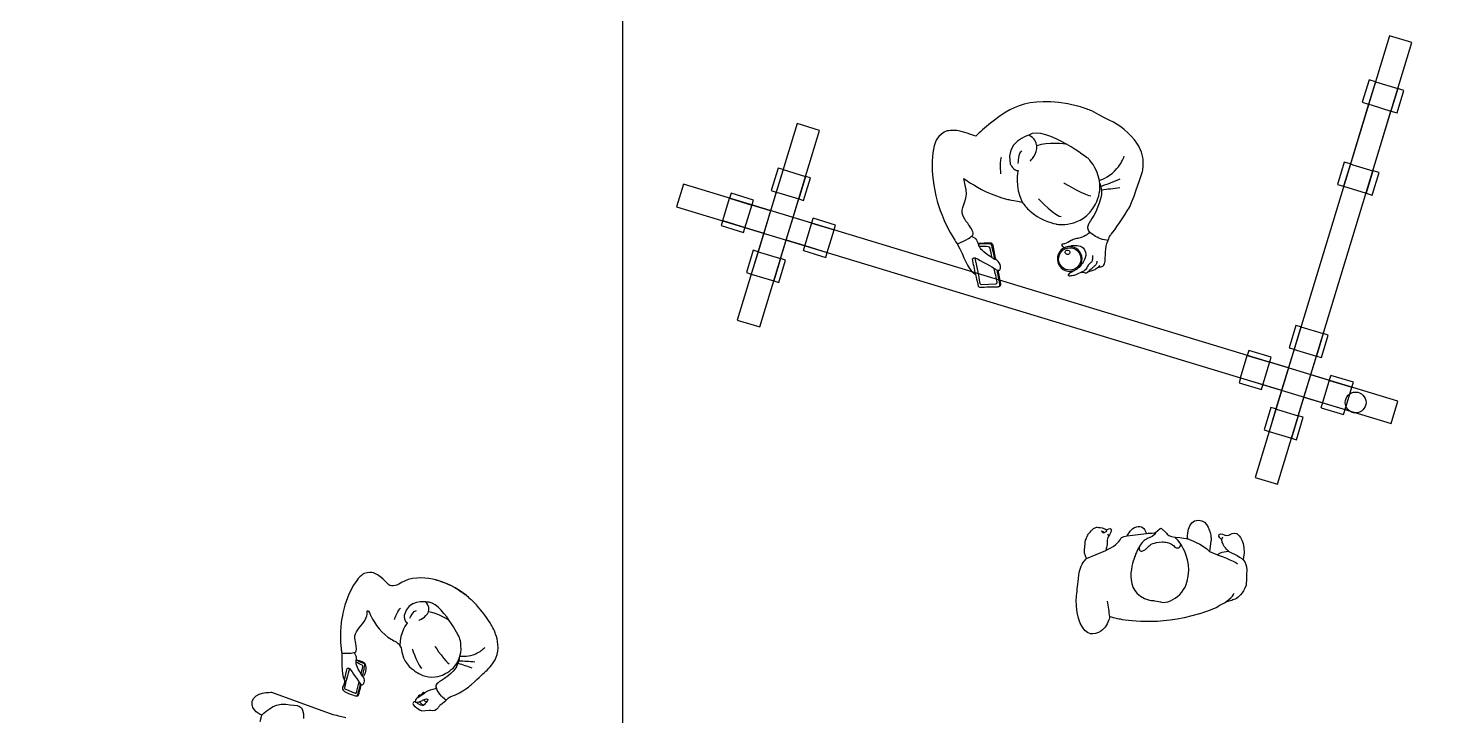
# Model space of a CAD drawing. Header units: millimetres. Extents: x 13722 to 114356, y -17117 to 61088.
# Drawn here: x 67890 to 73308, y 17929 to 20574 of the extents above; entities that cross this region are included whole.
import ezdxf

# ---------------------------------------------------------------- set-up
doc = ezdxf.new("R2010")
doc.units = ezdxf.units.MM
for name, color, linetype in [('01', 3, 'Continuous'), ('02', 250, 'Continuous'), ('03', 8, 'Continuous'), ('0_CUT', 250, 'Continuous'), ('Toffu_Outline', 8, 'Continuous')]:
    doc.layers.add(name, color=color, linetype=linetype)

# ---------------------------------------------------------------- blocks, each defined once
blk = doc.blocks.new('2r2')
at = {"layer": 'Toffu_Outline'}
for points, knots in [([(91280.8, -1453.1), (91280.8, -1453.1), (91280.8, -1453.1), (91280.8, -1453.1), (91076.3, -1401.5), (90998.4, -1480.6), (90947.1, -1519.4), (90925.3, -1535.8), (90906.7, -1552.6), (90890.9, -1568.7), (90873.8, -1562.6), (90859.2, -1558.1), (90848.1, -1554.9), (90826.6, -1548.7), (90818.8, -1547.5), (90812.1, -1547), (90798.6, -1546), (90787.5, -1547.4), (90779.9, -1548.8), (90779.9, -1548.8), (90762.5, -1555.5), (90748.1, -1570.1), (90718.5, -1599.9), (90711.5, -1709.1), (90742.3, -1818.6), (90747.3, -1836.4), (90765.8, -1898.4), (90805.5, -1962.6), (90812.5, -1974), (90812.7, -1973.3), (90818.4, -1982.9), (90850.1, -2036.8), (90852.4, -2073.4), (90887.6, -2099.2), (90888.5, -2099.8), (90889.2, -2100.3), (90889.6, -2100.6), (90889.7, -2101.4), (90897.5, -2136.6), (90897.7, -2137.4), (90897.7, -2137.5), (90898.3, -2140.3), (90898.9, -2143.3), (90899.8, -2147), (90903.2, -2149.7), (90907.1, -2149.6), (90930.2, -2149), (90953.4, -2148.4), (90976.5, -2147.8)], [0, 0, 0, 0, 1, 1, 1, 2, 2, 2, 3, 3, 3, 4, 4, 4, 5, 5, 5, 6, 6, 6, 7, 7, 7, 8, 8, 8, 9, 9, 9, 10, 10, 10, 11, 11, 11, 12, 12, 12, 13, 13, 13, 14, 14, 14, 15, 15, 15, 16, 16, 16, 16]), ([(91355, -2077.1), (91358.9, -2074.9), (91362.8, -2072.9), (91367.3, -2071.8), (91369.9, -2071.1), (91372.6, -2070.8), (91374.9, -2070.2), (91377.7, -2069.4), (91379.8, -2068.2), (91381.4, -2066.5), (91388.2, -2059.4), (91387.8, -2042.9), (91388.4, -2025.7), (91388.8, -2010.6), (91390, -1994.9), (91394.1, -1981.7), (91394.8, -1979.1), (91396.8, -1975.7), (91399, -1970.3), (91399.5, -1969), (91400.1, -1967.6), (91400.6, -1966), (91402.2, -1961.3), (91402.8, -1959), (91404.6, -1955.2), (91407.7, -1949.1), (91411.5, -1945.2), (91412.5, -1944.2), (91421.3, -1934.8), (91462.1, -1875.6), (91480.6, -1843.4), (91480.6, -1843.4), (91493.6, -1820.6), (91531, -1704.5), (91533.7, -1691.8), (91536.1, -1672.7), (91532.3, -1650.5), (91527.9, -1624.6), (91514.9, -1593.6), (91475.2, -1555.7), (91434.8, -1517.1), (91413, -1515.3), (91336.6, -1472), (91324, -1466.7), (91309.4, -1461.2), (91293.1, -1456.1), (91293.1, -1456.1), (91283.2, -1453.2), (91283.2, -1453.2)], [0, 0, 0, 0, 1, 1, 1, 2, 2, 2, 3, 3, 3, 4, 4, 4, 5, 5, 5, 6, 6, 6, 7, 7, 7, 8, 8, 8, 9, 9, 9, 10, 10, 10, 11, 11, 11, 12, 12, 12, 13, 13, 13, 14, 14, 14, 15, 15, 15, 16, 16, 16, 16]), ([(91239.6, -1599.9), (91187.7, -1570), (91125.2, -1543.3), (91094.1, -1565), (91094.1, -1565), (91001.5, -1590.4), (91022.5, -1674.8), (91022.5, -1674.8), (91036.4, -1705.1), (91053, -1701.3), (91053, -1701.3), (91037.7, -1763.6), (91068.8, -1822.2)], [0, 0, 0, 0, 1, 1, 1, 2, 2, 2, 3, 3, 3, 4, 4, 4, 4]), ([(91099.3, -1665.2), (91099.3, -1665.2), (91127.9, -1636.1), (91125.1, -1605.8), (91123.9, -1591.6), (91115.6, -1577), (91094.1, -1565)], [0, 0, 0, 0, 1, 1, 1, 2, 2, 2, 2]), ([(91239.6, -1599.9), (91239.6, -1599.9), (91239.6, -1599.9), (91239.6, -1599.9), (91237.4, -1599.6), (91164.4, -1589.8), (91125.1, -1605.8)], [0, 0, 0, 0, 1, 1, 1, 2, 2, 2, 2]), ([(91367, -1750), (91366.7, -1746.3), (91366.2, -1742.8), (91365.6, -1739.3), (91365.6, -1739.3), (91365.6, -1739.3), (91365.6, -1739.3), (91357, -1688.7), (91323.1, -1655.2), (91323.1, -1655.2), (91323.1, -1655.2), (91285.5, -1626.3), (91239.6, -1599.9)], [0, 0, 0, 0, 1, 1, 1, 2, 2, 2, 3, 3, 3, 4, 4, 4, 4]), ([(91365.6, -1739.3), (91380, -1734.4), (91408.7, -1722.3), (91432.9, -1693.8), (91448.2, -1675.9), (91456.4, -1657.9), (91460.8, -1645.5)], [0, 0, 0, 0, 1, 1, 1, 2, 2, 2, 2]), ([(90899.6, -1980.4), (90894.5, -1967.8), (90891.9, -1965.2), (90891.9, -1965.2), (90888.4, -1961.7), (90883.5, -1959.3), (90879.1, -1957.1), (90878.3, -1956.7), (90873.2, -1954.1), (90873.2, -1954.1), (90874.5, -1953.6), (90876.7, -1952.5), (90878.3, -1950.3), (90880.5, -1947.1), (90880.2, -1943.6), (90880.1, -1942.1), (90879.2, -1930.3), (90862.2, -1907.6), (90857.1, -1900.6), (90857.1, -1900.6), (90850.3, -1894.8), (90841.7, -1876), (90827.3, -1844.5), (90860, -1824.2), (90853.7, -1775.1), (90853.7, -1775.1), (90853.6, -1774.9), (90844.4, -1732.1), (90850.4, -1736.2), (90859.4, -1742.2), (90870.6, -1749), (90900.9, -1767.6), (90951.1, -1798.3), (91014.1, -1811.8), (91014.1, -1811.8), (91014.2, -1811.9), (91068.8, -1822.2), (91076.2, -1832.9), (91085.8, -1844.8), (91098.4, -1856.4), (91135, -1889.9), (91175.6, -1901.9), (91198.6, -1906.6), (91198.6, -1906.6), (91298.2, -1928.3), (91350, -1830.6), (91365.4, -1801.5), (91369.3, -1774.2), (91367.1, -1750.1), (91367.5, -1751.2), (91367.8, -1752.3), (91368.2, -1753.4), (91369.2, -1756.7), (91370.1, -1759.9), (91370.8, -1763), (91373.9, -1775.9), (91373.8, -1786.3), (91373.1, -1793.7), (91369.1, -1836), (91333.8, -1890.8), (91328, -1899.8), (91325.2, -1904.1), (91317.2, -1916.2), (91321, -1927.5), (91322.2, -1931.1), (91324.2, -1933.6), (91325.5, -1935), (91325.5, -1935), (91329, -1938.3), (91329, -1938.3)], [0, 0, 0, 0, 1, 1, 1, 2, 2, 2, 3, 3, 3, 4, 4, 4, 5, 5, 5, 6, 6, 6, 7, 7, 7, 8, 8, 8, 9, 9, 9, 10, 10, 10, 11, 11, 11, 12, 12, 12, 13, 13, 13, 14, 14, 14, 15, 15, 15, 16, 16, 16, 17, 17, 17, 18, 18, 18, 19, 19, 19, 20, 20, 20, 21, 21, 21, 22, 22, 22, 23, 23, 23, 23]), ([(91329.3, -1938.6), (91324.2, -1943.3), (91319.4, -1946.7), (91315.8, -1949), (91311.8, -1951.5), (91301.9, -1957.5), (91291, -1960.4), (91288, -1961.2), (91285.1, -1961.7), (91282.2, -1962.1), (91279.1, -1962.5), (91276.1, -1962.7), (91273.1, -1963.3), (91267.4, -1964.6), (91262.2, -1967.5), (91257, -1970.5), (91248.6, -1975.4), (91240.2, -1980.7), (91231.4, -1982.5), (91229.5, -1983), (91227.5, -1983.2), (91225.3, -1983.6), (91223.7, -1983.8), (91221.9, -1984.1), (91221.1, -1985.1), (91219.6, -1986.8), (91221.4, -1990.7), (91223.6, -1993), (91225.2, -1994.7), (91227, -1995.6), (91229, -1996.2), (91230.6, -1996.6), (91232.2, -1996.7), (91233.9, -1996.8), (91219.1, -2002.8), (91207.7, -2016.2), (91204.9, -2033.3), (91200.6, -2059.3), (91218, -2083.8), (91243.7, -2088.1), (91252.8, -2089.6), (91261.7, -2088.4), (91269.7, -2085), (91268.5, -2085.9), (91267.2, -2086.7), (91266, -2087.5), (91261.6, -2090.2), (91256.7, -2092.4), (91252.1, -2095.1), (91249.8, -2096.5), (91247.5, -2098.1), (91246.4, -2100.7), (91246, -2101.7), (91245.7, -2102.8), (91245.9, -2103.7), (91246.4, -2106.7), (91252.1, -2105.9), (91256.6, -2105.2), (91263.5, -2104.2), (91268, -2103.9), (91272.7, -2102.1), (91277.9, -2100.3), (91277.9, -2099.4), (91286.9, -2095.5), (91292, -2093.4), (91294.5, -2092.3), (91295.7, -2092.1), (91304.4, -2090.8), (91308.7, -2096.2), (91315.6, -2094.1), (91318.5, -2093.1), (91320.5, -2091.3), (91321.6, -2090.1), (91321.6, -2090.1), (91321.8, -2089.9), (91321.8, -2089.9), (91321.8, -2089.9), (91321.8, -2089.9), (91321.8, -2089.9), (91322.7, -2089.7), (91323.7, -2089.4), (91324.5, -2089.1), (91327.7, -2088.3), (91330.8, -2087.5), (91334.1, -2086.6), (91339.1, -2085.4), (91344.3, -2084.2), (91348.7, -2081.5), (91350.4, -2080.5), (91351.9, -2079.2), (91353.5, -2077.9), (91354, -2077.6), (91354.5, -2077.4), (91354.9, -2077.1)], [0, 0, 0, 0, 1, 1, 1, 2, 2, 2, 3, 3, 3, 4, 4, 4, 5, 5, 5, 6, 6, 6, 7, 7, 7, 8, 8, 8, 9, 9, 9, 10, 10, 10, 11, 11, 11, 12, 12, 12, 13, 13, 13, 14, 14, 14, 15, 15, 15, 16, 16, 16, 17, 17, 17, 18, 18, 18, 19, 19, 19, 20, 20, 20, 21, 21, 21, 22, 22, 22, 23, 23, 23, 24, 24, 24, 25, 25, 25, 26, 26, 26, 27, 27, 27, 28, 28, 28, 29, 29, 29, 30, 30, 30, 31, 31, 31, 31]), ([(91399, -1970.3), (91390.7, -1969.4), (91380.5, -1967.4), (91369.4, -1963.2), (91351.2, -1956.4), (91338, -1946.5), (91329.3, -1938.6), (91329.2, -1938.5), (91329.1, -1938.4), (91329, -1938.3), (91327.7, -1937.1), (91326.6, -1936.1), (91325.5, -1935)], [0, 0, 0, 0, 1, 1, 1, 2, 2, 2, 3, 3, 3, 4, 4, 4, 4]), ([(90968.2, -2045), (90966.1, -2043.9), (90964.5, -2043.2), (90963.5, -2042.8), (90963.4, -2042.5), (90962.7, -2038.9), (90962.6, -2038.5), (90960, -2026.5), (90958, -2017.4), (90957, -2013), (90955.7, -2007.1), (90953.9, -1998.7), (90951.5, -1987.7), (90950.9, -1985.1), (90948.6, -1983.2), (90945.9, -1983.2), (90933.6, -1983.4), (90900.9, -1983.6), (90900.9, -1983.6), (90900.6, -1982.9), (90900.3, -1982.2), (90900, -1981.4), (90899.9, -1981.1), (90899.8, -1980.8), (90899.6, -1980.4)], [0, 0, 0, 0, 1, 1, 1, 2, 2, 2, 3, 3, 3, 4, 4, 4, 5, 5, 5, 6, 6, 6, 7, 7, 7, 8, 8, 8, 8]), ([(90968.2, -2045), (90964.3, -2026), (90960.5, -2007.1), (90956.6, -1988.2), (90955.5, -1983.4), (90951.3, -1980), (90946.4, -1980.1), (90930.9, -1980.6), (90915.5, -1981), (90900, -1981.4)], [0, 0, 0, 0, 1, 1, 1, 2, 2, 2, 3, 3, 3, 3]), ([(90952.8, -2036.3), (90952.5, -2036.2), (90952.2, -2036), (90951.9, -2035.8), (90914.8, -2012.7), (90907.9, -2000.7), (90905.4, -1995.7), (90905, -1995), (90904.6, -1994.2), (90904.2, -1993.2), (90903.1, -1990.8), (90901.9, -1987.6), (90900.9, -1983.6)], [0, 0, 0, 0, 1, 1, 1, 2, 2, 2, 3, 3, 3, 4, 4, 4, 4]), ([(90952.8, -2036.4), (90952.8, -2036.4), (90952.8, -2036.3), (90952.8, -2036.3), (90950.2, -2024), (90947.7, -2011.7), (90945.1, -1999.4), (90944.5, -1996.3), (90941.8, -1994), (90938.6, -1993.9), (90927.1, -1993.7), (90915.6, -1993.5), (90904.2, -1993.2)], [0, 0, 0, 0, 1, 1, 1, 2, 2, 2, 3, 3, 3, 4, 4, 4, 4]), ([(91258.6, -1998.5), (91235.3, -1994.6), (91213.3, -2010.6), (91209.4, -2034), (91205.6, -2057.5), (91221.3, -2079.7), (91244.5, -2083.5), (91267.7, -2087.3), (91289.7, -2071.4), (91293.6, -2048), (91297.5, -2024.5), (91281.8, -2002.3), (91258.6, -1998.5)], [0, 0, 0, 0, 1, 1, 1, 2, 2, 2, 3, 3, 3, 4, 4, 4, 4]), ([(91281.7, -2077.6), (91281.9, -2077.4), (91282.2, -2077.2), (91282.4, -2077), (91290.5, -2069.9), (91296.2, -2060.1), (91298.1, -2048.7), (91302.4, -2022.7), (91285.1, -1998.2), (91259.3, -1993.9), (91254.9, -1993.2), (91250.6, -1993.1), (91246.5, -1993.5), (91246.5, -1993.5), (91247.4, -1993.5), (91247.4, -1993.5), (91249.3, -1992.7), (91251.3, -1991.9), (91253.3, -1991.3), (91262, -1988.7), (91271.5, -1989.1), (91280.6, -1989.9), (91284.6, -1990.4), (91288.6, -1990.8), (91292.3, -1992.1), (91297.3, -1993.8), (91301.7, -1996.9), (91305.5, -2002.2), (91308.6, -2006.5), (91311.2, -2012.2), (91312.2, -2014.3), (91312.7, -2015.4), (91312.7, -2015.4), (91312.7, -2015.4), (91313.4, -2026.4), (91313, -2028.5), (91312.6, -2030.5), (91310.4, -2039.9), (91307.1, -2047.1), (91302.8, -2053.7), (91299.3, -2059.1), (91295.1, -2064.2), (91291.9, -2069.4), (91291.8, -2069.7), (91291.6, -2070), (91291.4, -2070.2), (91289.3, -2073.4), (91285.9, -2075.2), (91282.4, -2077)], [0, 0, 0, 0, 1, 1, 1, 2, 2, 2, 3, 3, 3, 4, 4, 4, 5, 5, 5, 6, 6, 6, 7, 7, 7, 8, 8, 8, 9, 9, 9, 10, 10, 10, 11, 11, 11, 12, 12, 12, 13, 13, 13, 14, 14, 14, 15, 15, 15, 16, 16, 16, 16]), ([(90889.6, -2100.6), (90885.5, -2080.7), (90881.6, -2060.7), (90877.6, -2040.8), (90878.5, -2039.5), (90880, -2037.9), (90882.3, -2037.2), (90884.1, -2036.5), (90885.9, -2036.7), (90887.3, -2037), (90888.2, -2037.2), (90889, -2037.5), (90889.6, -2037.7), (90905, -2043.6), (90961.3, -2077.3), (90961.3, -2077.3), (90966.2, -2080.2), (90970.1, -2082.4), (90972.4, -2083.7)], [0, 0, 0, 0, 1, 1, 1, 2, 2, 2, 3, 3, 3, 4, 4, 4, 5, 5, 5, 6, 6, 6, 6]), ([(90887.3, -2037), (90893.7, -2069.6), (90900, -2102.3), (90906.3, -2135), (90906.8, -2137.3), (90908.9, -2138.9), (90911.2, -2138.9), (90911.2, -2138.9), (90967.8, -2136.6), (90967.8, -2136.6), (90970.8, -2136.5), (90972.9, -2133.7), (90972.3, -2130.8), (90968.7, -2113), (90965, -2095.1), (90961.3, -2077.3)], [0, 0, 0, 0, 1, 1, 1, 2, 2, 2, 3, 3, 3, 4, 4, 4, 5, 5, 5, 5]), ([(90976.2, -2084.5), (90977.9, -2084.8), (90979.7, -2084.8), (90981, -2084.3), (90985.4, -2082.5), (90986.6, -2070.8), (90983.6, -2061.9), (90980.4, -2053), (90973.2, -2047.7), (90968.2, -2045)], [0, 0, 0, 0, 1, 1, 1, 2, 2, 2, 3, 3, 3, 3]), ([(91244.5, -2007.5), (91239.6, -2006.7), (91235.1, -2009.6), (91234.3, -2014.1), (91233.6, -2018.5), (91237, -2022.7), (91241.9, -2023.5), (91246.8, -2024.3), (91251.3, -2021.4), (91252.1, -2017), (91252.8, -2012.6), (91249.4, -2008.3), (91244.5, -2007.5)], [0, 0, 0, 0, 1, 1, 1, 2, 2, 2, 3, 3, 3, 4, 4, 4, 4]), ([(91338.7, -2028.2), (91338.1, -2035.7), (91338.8, -2039.1), (91338.7, -2042.3), (91338.5, -2046.4), (91337.1, -2050.3), (91334.5, -2053.3), (91332.3, -2055.9), (91329, -2057.9), (91325.7, -2061.7), (91323.7, -2063.9), (91321.7, -2066.7), (91321.7, -2066.7), (91321.7, -2066.7), (91320.4, -2068.8), (91319.1, -2071), (91315.9, -2076.4), (91313.1, -2082), (91308.4, -2085.7), (91306.5, -2087.3), (91304.4, -2088.5), (91302.2, -2089.5), (91300, -2090.5), (91297.9, -2091.3), (91295.7, -2092.1)], [0, 0, 0, 0, 1, 1, 1, 2, 2, 2, 3, 3, 3, 4, 4, 4, 5, 5, 5, 6, 6, 6, 7, 7, 7, 8, 8, 8, 8]), ([(91321.6, -2090.1), (91321.7, -2090), (91321.7, -2089.9), (91321.8, -2089.9), (91323.4, -2088.3), (91325.1, -2086.6), (91326.7, -2085.1), (91331.3, -2080.7), (91336.1, -2077.3), (91340.8, -2073.5), (91343.7, -2071.1), (91346.6, -2068.5), (91349.4, -2065.6), (91351.8, -2063.1), (91354.2, -2060.5), (91355.5, -2057.4), (91356.5, -2055.1), (91357, -2052.5), (91357.4, -2050)], [0, 0, 0, 0, 1, 1, 1, 2, 2, 2, 3, 3, 3, 4, 4, 4, 5, 5, 5, 6, 6, 6, 6]), ([(90976.5, -2147.8), (90977.5, -2147.8), (90978.5, -2147.5), (90979.3, -2147.1), (90982.1, -2145.8), (90983.8, -2142.8), (90983.2, -2139.5), (90980.9, -2127.6), (90978.6, -2115.8), (90976.3, -2103.9), (90975, -2097.1), (90973.7, -2090.4), (90972.4, -2083.7), (90972.4, -2083.7), (90974.2, -2084.2), (90976.2, -2084.5)], [0, 0, 0, 0, 1, 1, 1, 2, 2, 2, 3, 3, 3, 4, 4, 4, 5, 5, 5, 5]), ([(90979.3, -2147.1), (90979.3, -2147.1), (90980, -2146.9), (90980, -2146.9), (90980.8, -2146.7), (90983.6, -2145.7), (90985.4, -2142.7), (90987.2, -2140), (90986.9, -2137.3), (90986.9, -2136.5), (90983.3, -2119.1), (90979.8, -2101.8), (90976.2, -2084.5)], [0, 0, 0, 0, 1, 1, 1, 2, 2, 2, 3, 3, 3, 4, 4, 4, 4]), ([(91354.8, -2077.2), (91354.8, -2077.2), (91354.9, -2077.2), (91354.9, -2077.1), (91354.9, -2077.1), (91355, -2077.1), (91355, -2077.1), (91357.4, -2075.2), (91359.8, -2073.2), (91362.2, -2071.3), (91364, -2069.7), (91365.8, -2068.1), (91367.7, -2066.5)], [0, 0, 0, 0, 1, 1, 1, 2, 2, 2, 3, 3, 3, 4, 4, 4, 4])]:
    blk.add_open_spline(points, degree=3, knots=knots, dxfattribs=at)
for points in [[(91053.8, -1674.3), (91053.8, -1674.3), (91053.9, -1630.7), (91067.4, -1624.7)], [(90986.7, -1713.6), (90986.7, -1713.6), (90982.6, -1653.9), (90989.4, -1650.1)], [(91370.8, -1763), (91395.7, -1752.8), (91420.6, -1742.6), (91445.5, -1732.3)], [(91229.2, -1748.8), (91229.2, -1748.8), (91320.9, -1802.2), (91332.6, -1798.3)], [(91373, -1775.1), (91396.8, -1772.3), (91420.7, -1769.4), (91444.6, -1766.5)], [(91131.1, -1809.9), (91131.1, -1809.9), (91203.3, -1882.5), (91218.6, -1877.5)], [(90818.4, -1982.9), (90818.4, -1982.9), (90867.7, -1963.9), (90873.2, -1954.1)], [(91246.5, -1993.5), (91242.1, -1994), (91237.9, -1995.1), (91233.9, -1996.8)], [(90963.5, -2042.8), (90961.3, -2041.5), (90957.5, -2039.3), (90952.8, -2036.4)], [(91269.7, -2085), (91274, -2083.1), (91278.1, -2080.7), (91281.7, -2077.6)]]:
    blk.add_open_spline(points, degree=3, dxfattribs=at)
blk = doc.blocks.new('2t')
at = {"layer": '02'}
h = blk.add_hatch(dxfattribs=at)
h.set_pattern_fill('AR-CONC', color=6, scale=50)
h.paths.add_polyline_path([(94283.9, -5120.8, 1), (94363.9, -5120.8, 1)])
at = {"layer": '02', "color": 6, "lineweight": 30}
blk.add_circle((94323.9, -5120.8), 40, dxfattribs=at)
blk = doc.blocks.new('90_90')
at = {"layer": '02'}
for p, q in [((12638.8, -431.1), (12618.8, -431.1)), ((12618.8, -431.1), (12618.8, -521.1)), ((12638.8, -431.1), (12638.8, -521.1)), ((12638.8, -431.1), (12728.8, -431.1)), ((12728.8, -431.1), (12728.8, -521.1)), ((12748.8, -431.1), (12728.8, -431.1)), ((12748.8, -521.1), (12748.8, -431.1)), ((12618.8, -521.1), (12748.8, -521.1)), ((12638.8, -521.1), (12638.8, -596.1)), ((12728.8, -596.1), (12728.8, -521.1)), ((12473.8, -576.1), (12473.8, -596.1)), ((12563.8, -576.1), (12473.8, -576.1)), ((12563.8, -596.1), (12563.8, -576.1)), ((12803.8, -576.1), (12803.8, -596.1)), ((12893.8, -576.1), (12803.8, -576.1)), ((12893.8, -596.1), (12893.8, -576.1)), ((12563.8, -596.1), (12473.8, -596.1)), ((12473.8, -596.1), (12473.8, -686.1)), ((12563.8, -596.1), (12563.8, -606.1)), ((12803.8, -596.1), (12563.8, -596.1)), ((12563.8, -606.1), (12563.8, -686.1)), ((12893.8, -596.1), (12803.8, -596.1)), ((12803.8, -596.1), (12803.8, -606.1)), ((12803.8, -606.1), (12803.8, -686.1)), ((12893.8, -596.1), (12893.8, -686.1)), ((12563.8, -686.1), (12473.8, -686.1)), ((12473.8, -686.1), (12473.8, -706.1)), ((12563.8, -706.1), (12563.8, -686.1)), ((12563.8, -686.1), (12803.8, -686.1)), ((12638.8, -686.1), (12638.8, -761.1)), ((12728.8, -761.1), (12728.8, -686.1)), ((12893.8, -686.1), (12803.8, -686.1)), ((12803.8, -686.1), (12803.8, -706.1)), ((12893.8, -706.1), (12893.8, -686.1)), ((12473.8, -706.1), (12563.8, -706.1)), ((12803.8, -706.1), (12893.8, -706.1)), ((12618.8, -761.1), (12618.8, -851.1)), ((12618.8, -761.1), (12748.8, -761.1)), ((12638.8, -761.1), (12638.8, -851.1)), ((12728.8, -761.1), (12728.8, -851.1)), ((12748.8, -851.1), (12748.8, -761.1)), ((12618.8, -851.1), (12638.8, -851.1)), ((12638.8, -851.1), (12728.8, -851.1)), ((12728.8, -851.1), (12748.8, -851.1))]:
    blk.add_line(p, q, dxfattribs=at)
for points in [[(12728.8, -596.1), (12638.8, -596.1)], [(12638.8, -686.1), (12728.8, -686.1)]]:
    blk.add_lwpolyline(points, dxfattribs=at)
blk = doc.blocks.new('RW')
at = {"layer": '02'}
for points in [[(92929, -19654.3), (93015.1, -19680.5), (93531, -17982.1), (93444.9, -17955.9)], [(90938.8, -19049.7), (91024.9, -19075.8), (91254.5, -18320), (91168.4, -18293.8)], [(93451.7, -19447.3), (93477.9, -19361.2), (90731.8, -18526.9), (90705.6, -18613.1)]]:
    blk.add_lwpolyline(points, close=True, dxfattribs=at)
at = {"layer": '0_CUT'}
for p, q in [((93367.2, -18125.7), (93341.1, -18211.8)), ((93391.1, -18133), (93365, -18219.1)), ((93391.1, -18133), (93367.2, -18125.7)), ((93391.1, -18133), (93477.3, -18159.1)), ((93477.3, -18159.1), (93451.1, -18245.2)), ((93475, -18252.5), (93501.2, -18166.4)), ((93501.2, -18166.4), (93477.3, -18159.1)), ((93365, -18219.1), (93295.2, -18448.7)), ((93341.1, -18211.8), (93365, -18219.1)), ((93365, -18219.1), (93374.6, -18222)), ((93374.6, -18222), (93451.1, -18245.2)), ((93381.3, -18474.9), (93451.1, -18245.2)), ((93451.1, -18245.2), (93475, -18252.5)), ((93271.3, -18441.4), (93245.1, -18527.6)), ((93295.2, -18448.7), (93269.1, -18534.8)), ((93295.2, -18448.7), (93271.3, -18441.4)), ((93295.2, -18448.7), (93304.8, -18451.6)), ((93304.8, -18451.6), (93381.3, -18474.9)), ((93381.3, -18474.9), (93355.2, -18561)), ((93405.3, -18482.1), (93381.3, -18474.9)), ((93245.1, -18527.6), (93269.1, -18534.8)), ((93379.1, -18568.3), (93405.3, -18482.1)), ((93269.1, -18534.8), (93355.2, -18561)), ((93355.2, -18561), (93379.1, -18568.3))]:
    blk.add_line(p, q, dxfattribs=at)
at = {"layer": '02', "rotation": 73.10102855420453}
for p in [(86796.3, -30634.5), (88786.5, -31239.1)]:
    blk.add_blockref('90_90', p, dxfattribs=at)

msp = doc.modelspace()

# ---------------------------------------------------------------- hatches: boundary and pattern name
at = {"layer": '01', "lineweight": -2, "true_color": 0x999b37}
h = msp.add_hatch(dxfattribs=at)
h.set_pattern_fill('AR-SAND', color=55, scale=5)
h.set_pattern_definition([(37.5, (-19358.14, 21727.48), (-8.00016, 244.7066), [0, -193.04, 0, -215.9, 0, -206.375]), (7.5, (-19358.14, 21727.48), (224.7616, 358.4126), [0, -104.14, 0, -173.99, 0, -66.675]), (327.5, (-19514.35, 21727.48), (395.4962, 0.7186), [0, -63.5, 0, -228.6, 0, -298.45]), (317.5, (-19514.35, 21727.48), (381.7782, 111.4647), [0, -31.75, 0, -149.86, 0, -171.45])])
h.paths.add_polyline_path([(70453.8, 12983.3), (70453.8, 10764.6), (72599.6, 10043.3), (76293.8, 10043.3), (76293.8, 12983.3)], flags=17)
h.paths.add_polyline_path([(70453.8, 22943.3), (70453.8, 20883.3), (72903.8, 20883.3), (72903.8, 22943.3)], flags=17)
h.paths.add_polyline_path([(79063.8, 14353.3), (79063.8, 12513.3), (81313.8, 12513.3), (81313.8, 14353.3)], flags=17)
h.paths.add_polyline_path([(66994.8, 20603.3, 0.409585), (64324.8, 23223.3), (62204.1, 23223.3), (62204.1, 7963.3), (62204.1, 6963.3), (83214.7, 6963.3), (83214.7, 23223.3), (77183.8, 23223.3), (77183.8, 20603.3), (78783.8, 20603.3), (78783.8, 19033.3), (81593.8, 19033.3), (81593.8, 14633.3), (81593.8, 12233.3), (81593.8, 7963.3), (72553.8, 7963.3), (64324.8, 10463.3), (64324.8, 13163.3), (64324.8, 15543.3), (66994.8, 15543.3)])

# ---------------------------------------------------------------- linework, layer by layer
at = {"layer": '03'}
msp.add_line((70173.8, 20603.3), (70173.8, 13263.3), dxfattribs=at)
at = {"layer": 'Toffu_Outline'}
for p, q in [((69387.6, 18000.2), (69400.3, 18008.4)), ((69400.3, 18008.4), (69413.5, 18016.9))]:
    msp.add_line(p, q, dxfattribs=at)
for points in [[(72114.6, 18622.1), (72187.8, 18631)], [(71958.4, 18534.8), (72031.7, 18565.1)]]:
    msp.add_lwpolyline(points, dxfattribs=at)
for points, knots in [([(72460.9, 18548.9), (72460.9, 18548.9), (72431.2, 18561.2), (72431.2, 18561.2), (72431.2, 18561.2), (72436.1, 18601.5), (72436.1, 18601.5), (72436.6, 18606.3), (72436.7, 18611.1), (72436.2, 18615.9), (72434.1, 18635.1), (72425.4, 18680.3), (72388.6, 18681.8), (72341.9, 18683.6), (72346, 18610.4), (72346, 18610.4), (72346, 18610.4), (72325, 18614.7), (72298.3, 18616.7), (72276.4, 18618.3), (72268, 18627.8), (72264.9, 18631.3), (72264, 18632.3), (72263.3, 18633.3), (72262.4, 18634.2), (72262.4, 18634.2), (72248, 18648.9), (72248, 18648.9), (72246, 18650.9), (72242.9, 18651), (72240.7, 18649.3), (72240.7, 18649.3), (72223.3, 18634.9), (72223.3, 18634.9), (72221.8, 18633.7), (72219.9, 18633), (72217.9, 18632.8), (72206.9, 18632.3), (72197, 18631.7), (72187.8, 18631), (72183.7, 18644.2), (72175.1, 18659.6), (72157, 18658), (72136.1, 18656.2), (72121.9, 18635.6), (72114.6, 18622.1), (72093.5, 18617.5), (72090.8, 18613.6), (72090.8, 18613.6), (72084.4, 18594.4), (72058, 18577.5), (72031.7, 18565.1), (72033.3, 18569.6), (72034.8, 18575.1), (72035.8, 18581.3), (72037.4, 18590.7), (72037.2, 18598.9), (72036.7, 18605.2), (72038.7, 18612.7), (72041.4, 18618.1), (72043.5, 18621.6), (72046.2, 18626.1), (72051.5, 18633.7), (72053.2, 18642.1), (72053.4, 18643.2), (72053.8, 18645.3), (72052.7, 18646.9), (72051, 18649.5), (72046.6, 18649.6), (72043.9, 18649.1), (72038.9, 18648.3), (72034.5, 18644.4), (72034.5, 18644.4), (72031.9, 18646.3), (72029.5, 18647.8), (72027.2, 18648.9), (72023.7, 18650.6), (72020.7, 18651.6), (72018.4, 18652.2), (72008.6, 18654.8), (71996.4, 18654.3), (71996.4, 18654.3), (71989.6, 18652.5), (71985.1, 18649.7), (71982.3, 18647.4), (71978.9, 18644.6), (71979.4, 18643.8), (71972.3, 18636.2), (71966.3, 18629.7), (71965.3, 18629.6), (71963.2, 18626.1), (71962.3, 18624.4), (71961.1, 18621.5), (71958.8, 18615.8), (71957.6, 18613), (71956.5, 18610.2), (71956.1, 18609.1), (71953.9, 18603.4), (71952.3, 18595.5), (71951.2, 18582.2), (71950.6, 18575), (71950.2, 18565.9), (71950.3, 18555.1), (71950.3, 18555.1), (71958.4, 18534.8), (71958.4, 18534.8), (71955, 18531.5), (71950.2, 18526.3), (71945.5, 18519.4), (71932.5, 18500.4), (71929.4, 18482), (71925.3, 18445.7), (71922.3, 18419), (71920.1, 18395.7), (71918.6, 18377.1), (71916.8, 18303.9), (71942.4, 18250.7), (71973.3, 18245), (71984.7, 18242.9), (72000.9, 18246.5), (72013.1, 18254.6), (72030.8, 18266.5), (72039, 18287.4), (72044.3, 18300.8), (72045.7, 18304.5), (72046.8, 18307.7), (72047.5, 18309.9), (72054.2, 18308.1), (72066.7, 18304.8), (72082.4, 18301.7), (72106.9, 18296.7), (72232.5, 18272.9), (72391.7, 18321.7), (72406, 18326.1), (72428.5, 18333.5), (72455.7, 18344.8), (72465.8, 18350.6), (72472.1, 18355.5), (72486.7, 18362.4), (72508.4, 18372.7), (72517.5, 18372.7), (72528.7, 18378.1), (72541.8, 18384.3), (72558.6, 18398.1), (72571.5, 18432.4), (72572.5, 18456.1), (72572.9, 18475.9), (72573.8, 18490.8), (72574.7, 18506.2), (72569.3, 18518.8), (72560.5, 18529.2), (72562.7, 18543.5), (72563.4, 18557), (72563.4, 18557), (72564.4, 18611.6), (72534.8, 18631.1), (72534.8, 18631.1), (72519.9, 18634.3), (72511.7, 18629.1), (72508, 18625.3), (72504.4, 18621.6), (72489.5, 18624.2), (72489.5, 18624.2), (72489.5, 18624.2), (72474.1, 18634.1), (72467.8, 18626.1), (72461.6, 18618.2), (72478.2, 18606.6), (72478.2, 18606.6), (72479.9, 18579.4), (72503.6, 18563.4), (72503.6, 18563.4), (72503.3, 18563.3), (72502.8, 18562.8), (72502.4, 18562.2), (72480.3, 18563.3), (72460.9, 18548.9), (72460.9, 18548.9)], [0, 0, 0, 0, 1, 1, 1, 2, 2, 2, 3, 3, 3, 4, 4, 4, 5, 5, 5, 6, 6, 6, 7, 7, 7, 8, 8, 8, 9, 9, 9, 10, 10, 10, 11, 11, 11, 12, 12, 12, 13, 13, 13, 14, 14, 14, 15, 15, 15, 16, 16, 16, 17, 17, 17, 18, 18, 18, 19, 19, 19, 20, 20, 20, 21, 21, 21, 22, 22, 22, 23, 23, 23, 24, 24, 24, 25, 25, 25, 26, 26, 26, 27, 27, 27, 28, 28, 28, 29, 29, 29, 30, 30, 30, 31, 31, 31, 32, 32, 32, 33, 33, 33, 34, 34, 34, 35, 35, 35, 36, 36, 36, 37, 37, 37, 38, 38, 38, 39, 39, 39, 40, 40, 40, 41, 41, 41, 42, 42, 42, 43, 43, 43, 44, 44, 44, 45, 45, 45, 46, 46, 46, 47, 47, 47, 48, 48, 48, 49, 49, 49, 50, 50, 50, 51, 51, 51, 52, 52, 52, 53, 53, 53, 54, 54, 54, 55, 55, 55, 56, 56, 56, 57, 57, 57, 58, 58, 58, 59, 59, 59, 59]), ([(72024, 18633.3), (72018.4, 18633.6), (72016.1, 18639.8), (72016.1, 18639.8), (72016.1, 18639.8), (72023.6, 18638.5), (72024, 18633.3)], [0, 0, 0, 0, 1, 1, 1, 2, 2, 2, 2]), ([(72034.5, 18644.4), (72034.5, 18644.4), (72035.7, 18637), (72027.6, 18634), (72026.2, 18633.4), (72025, 18633.3), (72024, 18633.3)], [0, 0, 0, 0, 1, 1, 1, 2, 2, 2, 2]), ([(72161.7, 18581.5), (72148.8, 18560.5), (72141.4, 18536.4), (72141.4, 18536.4), (72141.4, 18536.4), (72087.3, 18402.4), (72200.2, 18373.9), (72200.2, 18373.9), (72202.6, 18373.6), (72206.2, 18373.2), (72213.7, 18372.4), (72219.1, 18371.9), (72220.3, 18371.8), (72230.9, 18371), (72243, 18367.1), (72245.7, 18366.4), (72264.2, 18361.4), (72296, 18376.3), (72316, 18395.8), (72341, 18420.2), (72345.9, 18450), (72348.6, 18466.9), (72358.6, 18528.1), (72328.5, 18576.2), (72319.9, 18589.3), (72312, 18601.5), (72304, 18610.7), (72298.3, 18616.7)], [0, 0, 0, 0, 1, 1, 1, 2, 2, 2, 3, 3, 3, 4, 4, 4, 5, 5, 5, 6, 6, 6, 7, 7, 7, 8, 8, 8, 9, 9, 9, 9]), ([(72161.7, 18581.6), (72161.7, 18581.5), (72161.7, 18581.5), (72161.7, 18581.5), (72159.2, 18573.4), (72160.4, 18566.2), (72164.3, 18563.7), (72168, 18561.4), (72173.3, 18563.6), (72177.2, 18565.3), (72188.3, 18570.2), (72194.6, 18578.5), (72195.8, 18580.1), (72202.1, 18588), (72215.8, 18596.6), (72248.5, 18598.6), (72253.9, 18598.5), (72260.6, 18597.4), (72268.3, 18595.4), (72278.9, 18592.6), (72291.2, 18587.5), (72297.6, 18578.2), (72303.1, 18574), (72310.3, 18573.9), (72315, 18577.6), (72320.3, 18581.8), (72320, 18588.7), (72319.9, 18589.3)], [0, 0, 0, 0, 1, 1, 1, 2, 2, 2, 3, 3, 3, 4, 4, 4, 5, 5, 5, 6, 6, 6, 7, 7, 7, 8, 8, 8, 9, 9, 9, 9]), ([(72223.3, 18634.9), (72223.3, 18634.9), (72223.6, 18620.6), (72192.4, 18610.7), (72180.3, 18606.9), (72169.9, 18594.9), (72161.7, 18581.6)], [0, 0, 0, 0, 1, 1, 1, 2, 2, 2, 2]), ([(72460.9, 18548.9), (72460.9, 18548.9), (72460.9, 18548.9), (72460.9, 18548.9), (72462.7, 18548.2), (72526.9, 18524.5), (72538.2, 18514.4)], [0, 0, 0, 0, 1, 1, 1, 2, 2, 2, 2]), ([(69187, 18301.5), (69191.3, 18310.2), (69192.5, 18318.2), (69193, 18324), (69193.5, 18329.9), (69193.3, 18333.7), (69194.7, 18334.1)], [9, 9, 9, 9, 10, 10, 10, 11, 11, 11, 11]), ([(69149.5, 18006), (69150.2, 18005.7), (69151, 18005.6), (69151.7, 18005.6), (69153.9, 18005.6), (69156.1, 18007.1), (69156.8, 18009.5)], [0, 0, 0, 0, 1, 1, 1, 2, 2, 2, 2])]:
    msp.add_open_spline(points, degree=3, knots=knots, dxfattribs=at)
for points in [[(72043.5, 18621.6), (72043.5, 18621.6), (72042.1, 18626.6), (72039.4, 18628.4)], [(72346, 18610.4), (72346, 18610.4), (72407.3, 18589.4), (72431.2, 18561.2)], [(72478.2, 18606.6), (72478.2, 18606.6), (72478.6, 18613.8), (72482.4, 18617.7)], [(72502.4, 18562.2), (72502.4, 18562.2), (72548.2, 18542.4), (72560.5, 18529.2)], [(69181.6, 18476.5), (69154.2, 18465.2), (69112, 18395.2), (69096.5, 18308.1)], [(69210.3, 18480.8), (69210.3, 18480.8), (69197, 18482.8), (69181.6, 18476.5)], [(69232.9, 18471.4), (69226.3, 18475.3), (69219.5, 18479.3), (69210.3, 18480.8)], [(69255.1, 18454.3), (69243.4, 18464.7), (69238, 18468.5), (69232.9, 18471.4)], [(69279.9, 18430.9), (69274.2, 18433.7), (69275.2, 18436.1), (69255.1, 18454.3)], [(69334.5, 18446.3), (69318, 18438), (69296.8, 18422.6), (69279.9, 18430.9)], [(69456.3, 18451.9), (69424.2, 18458.5), (69377.6, 18468), (69334.5, 18446.3)], [(69456.3, 18451.9), (69456.4, 18451.9), (69456.4, 18451.9), (69456.5, 18451.9)], [(69573.3, 18392.9), (69515.3, 18438.7), (69460.1, 18451.1), (69456.5, 18451.9)], [(69456.5, 18451.9), (69459.3, 18451.6), (69462.1, 18451.3), (69464.8, 18450.9)], [(69464.8, 18450.9), (69488.8, 18443.2), (69521.1, 18429.9), (69554.9, 18406.5)], [(69420.4, 18367), (69420.4, 18367), (69348.5, 18379.9), (69335.4, 18315.1)], [(69508.7, 18295.7), (69482.9, 18333), (69448.7, 18371.7), (69420.4, 18367)], [(69428.3, 18328.9), (69432.1, 18339.1), (69431.2, 18351.8), (69420.4, 18367)], [(69554.9, 18406.5), (69561.4, 18402), (69567.5, 18397.5), (69573.3, 18392.9)], [(69573.3, 18392.9), (69573.9, 18392.5), (69574.4, 18392), (69575, 18391.6)], [(69579.7, 18387.7), (69578.1, 18389), (69576.5, 18390.3), (69575, 18391.6)], [(69575, 18391.6), (69576.6, 18390.3), (69578.2, 18389), (69579.7, 18387.7)], [(69579.7, 18387.7), (69584.1, 18384), (69588.3, 18380.3), (69592.3, 18376.7)], [(69605.6, 18363.7), (69600, 18369.5), (69595.3, 18373.9), (69592.3, 18376.7)], [(72047.5, 18309.9), (72044.7, 18330.1), (72041.8, 18350.2), (72039, 18370.3)], [(72486.7, 18362.4), (72486.7, 18362.4), (72523.3, 18388.1), (72525.6, 18401.1)], [(69194.7, 18334.1), (69197.8, 18335), (69205.3, 18317.8), (69207.1, 18313.9)], [(69207.1, 18313.9), (69221.6, 18281.5), (69251.1, 18244), (69284.9, 18224)], [(69298.2, 18300.3), (69298.2, 18300.3), (69314.9, 18342.5), (69320.8, 18342.9)], [(69335.4, 18315.1), (69335.4, 18315.1), (69335.1, 18289.9), (69347.7, 18287.1)], [(69357.1, 18305.3), (69357.1, 18305.3), (69371.4, 18335.2), (69382.6, 18334.9)], [(69391.2, 18296.7), (69391.2, 18296.7), (69420.3, 18307.3), (69428.3, 18328.9)], [(69508.7, 18295.7), (69508.7, 18295.7), (69460.9, 18327.1), (69428.3, 18328.9)], [(69616.9, 18351.6), (69611.3, 18358), (69605.6, 18363.7), (69605.6, 18363.7)], [(69673.5, 18273.3), (69673.5, 18273.3), (69655.5, 18308.1), (69616.9, 18351.6)], [(69096.5, 18308.1), (69096.5, 18308.1), (69086, 18249.5), (69092.7, 18188.8)], [(69145.8, 18236.4), (69148.6, 18260.1), (69173.7, 18275.1), (69187, 18301.5)], [(69347.7, 18287.1), (69347.7, 18287.1), (69316.9, 18249.4), (69319.1, 18199.1)], [(69547.8, 18230.5), (69547.8, 18230.5), (69531.5, 18262.5), (69508.7, 18295.7)], [(69684.6, 18249.1), (69681, 18258.7), (69677.6, 18265.2), (69673.5, 18273.3)], [(69148.4, 18214.4), (69146.3, 18225.8), (69145.3, 18231.5), (69145.8, 18236.4)], [(69150.6, 18178.5), (69153.8, 18186.8), (69149.5, 18208), (69148.4, 18214.4)], [(69284.9, 18224), (69299.5, 18215.3), (69310.4, 18212.6), (69319.1, 18199.1)], [(69549.5, 18158.9), (69560.1, 18196.5), (69547.8, 18230.5), (69547.8, 18230.5)], [(69692.7, 18165.4), (69702.4, 18200.9), (69690, 18234.5), (69684.6, 18249.1)], [(69095, 18170.6), (69095.7, 18161.5), (69092.5, 18087.6), (69104.4, 18068.4)], [(69092.7, 18188.8), (69093.2, 18185), (69093.5, 18182.5), (69093.5, 18182.5)], [(69093.5, 18182.5), (69093.9, 18179.8), (69094, 18178.8), (69094.4, 18176.3)], [(69094.4, 18176.3), (69094.4, 18176.3), (69094.7, 18173.7), (69095, 18170.6)], [(69095, 18170.6), (69095, 18170.6), (69135, 18167.6), (69141.9, 18172.5)], [(69145, 18168.5), (69143, 18170.7), (69141.6, 18171.8), (69141.9, 18172.5)], [(69141.9, 18172.5), (69142.3, 18173.3), (69144.5, 18172.5), (69146.7, 18173.5)], [(69151.1, 18158.8), (69150.1, 18163), (69147.2, 18166.1), (69145, 18168.5)], [(69146.7, 18173.5), (69149, 18174.5), (69150, 18177.1), (69150.6, 18178.5)], [(69151.5, 18156.2), (69151.4, 18157.4), (69151.3, 18158), (69151.1, 18158.8)], [(69151.4, 18145.8), (69151.7, 18150.1), (69151.9, 18153), (69151.5, 18156.2)], [(69319.1, 18199.1), (69326.6, 18187.3), (69325.4, 18178.5), (69328.2, 18165.9)], [(69328.2, 18165.9), (69336.9, 18126.9), (69373.3, 18103.4), (69380.5, 18098.8)], [(69365.8, 18187.1), (69365.8, 18187.1), (69391.5, 18113.8), (69403.7, 18112.2)], [(69452.9, 18196.9), (69452.9, 18196.9), (69498.4, 18130.5), (69507.6, 18129.3)], [(69547, 18151.1), (69547.6, 18150.9), (69545.2, 18134.9), (69536.9, 18119.2)], [(69540.9, 18137.6), (69544.2, 18144.2), (69546.6, 18151.2), (69547, 18151.1)], [(69547, 18151.2), (69548, 18153.8), (69548.8, 18156.3), (69549.5, 18158.9)], [(69549.5, 18158.9), (69560.9, 18157.7), (69584.6, 18156.6), (69610.5, 18168.1)], [(69610.5, 18168.1), (69626.8, 18175.4), (69638.3, 18185.1), (69645.4, 18192.2)], [(69674.2, 18128.8), (69681.6, 18139.6), (69688.5, 18149.7), (69692.7, 18165.4)], [(69105.3, 18066.8), (69109.1, 18081.7), (69112.9, 18096.7), (69116.6, 18111.7)], [(69124.6, 18111.1), (69118.2, 18086.6), (69111.9, 18062.2), (69105.6, 18037.7)], [(69116.6, 18111.7), (69117.7, 18112.2), (69119.3, 18112.8), (69121, 18112.6)], [(69121, 18112.6), (69122.5, 18112.5), (69123.7, 18111.8), (69124.6, 18111.1)], [(69124.6, 18111.1), (69125.1, 18110.7), (69125.5, 18110.2), (69125.8, 18109.9)], [(69125.8, 18109.9), (69134.5, 18100.8), (69162.1, 18059.3), (69162.1, 18059.3)], [(69150.4, 18135.6), (69150.4, 18137.6), (69150.6, 18140.2), (69151.3, 18143.2)], [(69150.4, 18133.5), (69150.4, 18134.1), (69150.4, 18134.8), (69150.4, 18135.6)], [(69173.7, 18123.9), (69165.9, 18127.8), (69158.1, 18131.7), (69150.4, 18135.6)], [(69169.2, 18090.8), (69151.3, 18118.7), (69150.5, 18129.3), (69150.4, 18133.5)], [(69151.3, 18143.2), (69151.3, 18143.9), (69151.3, 18144.5), (69151.4, 18145)], [(69182.2, 18128.8), (69173.7, 18132.7), (69151.3, 18143.2), (69151.3, 18143.2)], [(69151.4, 18145), (69151.4, 18145.3), (69151.4, 18145.6), (69151.4, 18145.8)], [(69183.5, 18130.8), (69173.5, 18142.6), (69151.9, 18139.3), (69151.4, 18145)], [(69169.6, 18090.2), (69171.9, 18099.4), (69174.2, 18108.7), (69176.4, 18118)], [(69176.4, 18118), (69177, 18120.3), (69175.9, 18122.8), (69173.7, 18123.9)], [(69175.6, 18085.4), (69177.8, 18094.5), (69179.4, 18101.5), (69180.2, 18104.8)], [(69177.3, 18079.2), (69180.3, 18083.3), (69194, 18102.9), (69188, 18121.9)], [(69180.2, 18104.8), (69181.2, 18109.2), (69182.7, 18115.6), (69184.6, 18123.9)], [(69184.6, 18123.9), (69185.1, 18125.9), (69184.1, 18127.9), (69182.2, 18128.8)], [(69188, 18121.9), (69187, 18124.9), (69186.1, 18127.8), (69183.5, 18130.8)], [(69380.5, 18098.8), (69390.5, 18092.3), (69418, 18075.1), (69454.7, 18079.1)], [(69454.7, 18079.1), (69482.6, 18082.2), (69501.6, 18095.9), (69509, 18101.5)], [(69536.9, 18119.2), (69536.9, 18119.2), (69521.1, 18089.5), (69474.4, 18063.1)], [(69509, 18101.5), (69516.7, 18107.2), (69531.4, 18118.4), (69540.9, 18137.6)], [(69542.9, 18132), (69560.2, 18126.2), (69577.5, 18120.4), (69594.8, 18114.5)], [(69545.4, 18141), (69565.7, 18139.9), (69586.1, 18138.8), (69606.5, 18137.6)], [(69594.3, 18050.1), (69625, 18078.4), (69642.5, 18094.4), (69653.6, 18105.2)], [(69653.6, 18105.2), (69664.6, 18116), (69669.3, 18121.5), (69674.2, 18128.8)], [(69105.3, 18066.8), (69108.5, 18059.5), (69103.5, 18048.9), (69098.8, 18038.9)], [(69104.4, 18068.4), (69104.7, 18068), (69105, 18067.5), (69105.3, 18066.8)], [(69152.2, 18019), (69155.5, 18032.4), (69158.8, 18045.9), (69162.1, 18059.3)], [(69160.3, 18010.4), (69161.9, 18014.3), (69165.7, 18029.2), (69170, 18049.5)], [(69162.1, 18059.3), (69164.5, 18055.7), (69166.5, 18052.9), (69167.6, 18051.3)], [(69163.7, 18036.2), (69165, 18041.2), (69166.3, 18046.3), (69167.6, 18051.3)], [(69167.6, 18051.3), (69167.6, 18051.3), (69168.7, 18050.4), (69170, 18049.5)], [(69169.6, 18090.2), (69169.5, 18090.4), (69169.3, 18090.6), (69169.2, 18090.8)], [(69169.6, 18090.1), (69169.6, 18090.1), (69169.6, 18090.2), (69169.6, 18090.2)], [(69174.9, 18082.2), (69173.8, 18083.8), (69171.9, 18086.6), (69169.6, 18090.1)], [(69170, 18049.5), (69171, 18048.8), (69172.3, 18048.1), (69173.2, 18048.1)], [(69173.2, 18048.1), (69176.9, 18047.9), (69181.6, 18055.5), (69182.3, 18062.6)], [(69174.9, 18082.2), (69174.9, 18082.5), (69175.6, 18085.2), (69175.6, 18085.4)], [(69177.3, 18079.2), (69176.3, 18080.6), (69175.4, 18081.7), (69174.9, 18082.2)], [(69182.3, 18062.6), (69183.1, 18069.7), (69179.9, 18075.7), (69177.3, 18079.2)], [(69457.5, 18044.5), (69457.3, 18042.5), (69457.6, 18040.7), (69457.6, 18040.7)], [(69471.3, 18061.2), (69462.5, 18055.3), (69457.9, 18048.3), (69457.5, 18044.5)], [(69474.4, 18063.1), (69474.3, 18063.1), (69473, 18062.4), (69471.3, 18061.2)], [(69514.7, 18003.2), (69563.2, 18021.4), (69594.3, 18050.1), (69594.3, 18050.1)], [(68751.3, 17985.6), (68759.3, 18022.2), (68825.2, 18019.8), (68825.2, 18019.8)], [(68825.2, 18019.8), (68825.2, 18019.8), (69061.4, 17934.1), (69061.4, 17934.1)], [(69098.8, 18038.9), (69098.5, 18038.1), (69097.8, 18036.5), (69097.8, 18034.5)], [(69097.8, 18034.5), (69097.9, 18033.1), (69098.3, 18030.6), (69101.3, 18027.5)], [(69101.3, 18027.5), (69112.3, 18015.9), (69148.4, 18006.3), (69149.5, 18006)], [(69105.6, 18037.7), (69105.1, 18036), (69106, 18034.2), (69107.7, 18033.5)], [(69107.7, 18033.5), (69107.7, 18033.5), (69147.2, 18016.5), (69147.2, 18016.5)], [(69147.2, 18016.5), (69149.3, 18015.7), (69151.6, 18016.9), (69152.2, 18019)], [(69151.7, 18005.6), (69151.7, 18005.6), (69152, 18005.5), (69152.2, 18005.5)], [(69152.2, 18005.5), (69153.2, 18005.4), (69155.5, 18005.5), (69157.3, 18006.6)], [(69156.8, 18009.5), (69159.1, 18018.4), (69161.4, 18027.3), (69163.7, 18036.2)], [(69157.3, 18006.6), (69159.1, 18007.7), (69159.9, 18009.5), (69160.3, 18010.4)], [(69387.6, 18000.2), (69387.6, 18000.2), (69376.3, 17995.7), (69377.2, 17983.7)], [(69400.3, 18008.4), (69400.3, 18008.4), (69388.7, 18012), (69387.6, 18000.2)], [(69395.5, 17984.4), (69400.2, 17986.4), (69405.2, 17988.7), (69409.7, 17990.5)], [(69413.5, 18016.9), (69413.5, 18016.9), (69408, 18024.7), (69400.3, 18008.4)], [(69409.7, 17990.5), (69419.2, 17994.3), (69426.6, 17996.4), (69425.7, 17991.6)], [(69409.7, 17990.5), (69409.7, 17990.5), (69409.7, 17990.5), (69409.7, 17990.5)], [(69409.7, 17990.5), (69410.4, 17989.5), (69411.4, 17988.4), (69412.8, 17987.3)], [(69424.5, 18024.1), (69421.8, 18022.8), (69417.8, 18020.6), (69413.5, 18016.9)], [(69425.7, 17991.6), (69425.4, 17989.6), (69424, 17987), (69422.2, 17984.3)], [(69458.1, 18033.8), (69457, 18033.5), (69436.9, 18030.1), (69424.5, 18024.1)], [(69457.6, 18040.7), (69457.6, 18039.9), (69457.8, 18039), (69458.1, 18037.9)], [(69458.1, 18037.9), (69458.9, 18035.9), (69459.9, 18034.6), (69459.6, 18034.2)], [(69459.6, 18034.2), (69459, 18035.5), (69458.6, 18036.8), (69458.1, 18037.9)], [(69458.9, 18034), (69458.5, 18033.9), (69458.2, 18033.8), (69458.1, 18033.8)], [(69459.6, 18034.2), (69459.5, 18034.2), (69459.5, 18034.2), (69458.9, 18034)], [(69479, 18004.3), (69468.8, 18014.8), (69462.9, 18026), (69459.6, 18034.2)], [(69474, 17971.1), (69475.1, 17971.9), (69488.1, 17981.7), (69494.9, 17987.9)], [(69496.9, 17989.8), (69491.6, 17993.1), (69485.3, 17997.7), (69479, 18004.3)], [(69494.9, 17987.9), (69495.7, 17988.6), (69496.4, 17989.2), (69496.9, 17989.8)], [(69496.9, 17989.8), (69498.6, 17991.3), (69499.5, 17992.1), (69499.5, 17992.1)], [(69497, 17989.7), (69497, 17989.7), (69496.9, 17989.7), (69496.9, 17989.8)], [(69499.5, 17992.1), (69503.8, 17996.3), (69503.6, 17996.6), (69505.8, 17998.2)], [(69505.8, 17998.2), (69508.8, 18000.6), (69511.6, 18001.9), (69513.1, 18002.6)], [(69513.1, 18002.6), (69513.9, 18002.9), (69514.6, 18003.1), (69514.7, 18003.2)], [(68788.5, 17931.7), (68788.5, 17931.7), (68743.2, 17949), (68751.3, 17985.6)], [(68788.5, 17931.7), (68788.5, 17931.7), (68831.3, 17981.2), (68880, 17973.9)], [(68880, 17973.9), (68928.7, 17966.6), (68949.5, 17976.3), (68948.5, 17918.6)], [(69061.4, 17934.1), (69081.1, 17930.3), (69098, 17926.4), (69111.4, 17923.1)], [(69368.9, 17976.5), (69367.9, 17967), (69401.7, 17948.5), (69401.7, 17948.5)], [(69377.2, 17983.7), (69377.2, 17983.7), (69369.9, 17985.9), (69368.9, 17976.5)], [(69377.4, 17983.5), (69377.3, 17983.6), (69377.3, 17983.7), (69377.2, 17983.7)], [(69377.6, 17983.2), (69377.5, 17983.3), (69377.5, 17983.4), (69377.4, 17983.5)], [(69377.6, 17983.2), (69378.9, 17982), (69383.1, 17979.5), (69393.7, 17983.6)], [(69388.7, 17976), (69388.7, 17976), (69380, 17980.7), (69377.6, 17983.2)], [(69410, 17969.6), (69410, 17969.6), (69404.4, 17965.1), (69388.7, 17976)], [(69393.7, 17983.6), (69394.2, 17983.8), (69394.9, 17984.1), (69395.5, 17984.4)], [(69393.7, 17983.6), (69395.1, 17981.7), (69397.2, 17979.3), (69400.1, 17976.9)], [(69400.1, 17976.9), (69404.4, 17973.5), (69408.6, 17971.9), (69411.4, 17971)], [(69401.7, 17948.5), (69401.7, 17948.5), (69432.2, 17951.6), (69432.2, 17951.6)], [(69411.4, 17971), (69410.6, 17970.1), (69410, 17969.6), (69410, 17969.6)], [(69422.2, 17984.3), (69418.7, 17979.1), (69413.8, 17973.5), (69411.4, 17971)], [(69412.8, 17987.3), (69416.5, 17984.5), (69420.5, 17984.3), (69422.2, 17984.3)], [(69432.2, 17951.6), (69437.7, 17950.3), (69451.3, 17947.9), (69459.4, 17954.5)], [(69459.4, 17954.5), (69461.4, 17956.1), (69464.8, 17959.6), (69467.4, 17962.6)], [(69467.4, 17962.6), (69470.3, 17966), (69472.5, 17968.9), (69474, 17971.1)], [(68781.9, 17907.3), (68781.9, 17907.3), (68788.5, 17931.7), (68788.5, 17931.7)]]:
    msp.add_open_spline(points, degree=3, dxfattribs=at)

# ---------------------------------------------------------------- block references
at = {"layer": '02'}
for name, p in [('RW', (-20323.1, 38500.6)), ('2t', (-21331.8, 24255.2))]:
    msp.add_blockref(name, p, dxfattribs=at)
at = {"layer": '03'}
msp.add_blockref('2r2', (-19358.1, 21727.5), dxfattribs=at)

doc.saveas('drawing.dxf')
